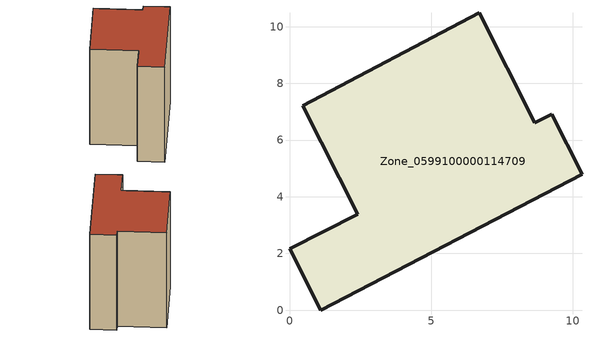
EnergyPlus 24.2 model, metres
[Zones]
Zone_0599100000114709
 floor ground (C_G): 0,2.16 2.41,3.38 0.46,7.22 6.69,10.49 8.66,6.61 9.25,6.91 10.32,4.79 1.1,0 z3.13
 wall outside (C_F): 2.41,3.38 0,2.16 1.1,0 10.32,4.79 9.25,6.91 8.66,6.61 6.69,10.49 0.46,7.22 2.41,3.38 z3.13:12.74
 roof outside (C_R): 6.69,10.49 0.46,7.22 2.41,3.38 0,2.16 1.1,0 10.32,4.79 9.25,6.91 8.66,6.61 z12.74
[BUILDING]
Pand.0599100000114709: North Axis=0; Terrain=City; Loads Convergence Tolerance Value=0.04; Temperature Convergence Tolerance Value=0.4; Solar Distribution=FullExterior; Maximum Number of Warmup Days=25; Minimum Number of Warmup Days=1
[Site:Location]
Rotterdam.The.Hague.AP_ZH_NLD Design_Conditions: Latitude=51.96; Longitude=4.45; Time Zone=1; Elevation=-4.5
[SITE:GROUNDTEMPERATURE:BUILDINGSURFACE]
18, 18, 18, 18, 18, 18, 18, 18, 18, 18, 18, 18
[MATERIAL] Thermal Absorptance=0.9; Solar Absorptance=0.7; Visible Absorptance=0.7
Name | Roughness | Thickness | Conductivity | Density | Specific Heat
G.TI.1946 | MediumSmooth | 0.15 | 1 | 540 | 1210
F.TI.1946 | Rough | 0.3 | 0.857143 | 1920 | 840
R.TI.1946 | MediumRough | 0.2 | 0.1 | 1500 | 1000
[CONSTRUCTION]
C_G: G.TI.1946
C_F: F.TI.1946
C_R: R.TI.1946
[ZONE]
Zone_0599100000114709: Type=1; Multiplier=1; Ceiling Height=Autocalculate; Volume=Autocalculate; Floor Area=autocalculate; Part of Total Floor Area=Yes
[ZONEINFILTRATION:DESIGNFLOWRATE]
Infil_Zone_0599100000114709: Zone or ZoneList or Space or SpaceList=Zone_0599100000114709; Schedule=AlwaysOn; Design Flow Rate Calculation Method=Flow/Area; Flow Rate per Floor Area=0.003; Constant Term Coefficient=1; Temperature Term Coefficient=0; Velocity Term Coefficient=0; Velocity Squared Term Coefficient=0
[HVACTEMPLATE:ZONE:IDEALLOADSAIRSYSTEM]
Zone_0599100000114709: Maximum Heating Supply Air Temperature=50; Minimum Cooling Supply Air Temperature=13; Maximum Heating Supply Air Humidity Ratio=0.0156; Minimum Cooling Supply Air Humidity Ratio=0.0077; Heating Limit=NoLimit; Cooling Limit=NoLimit; Dehumidification Control Type=ConstantSensibleHeatRatio; Cooling Sensible Heat Ratio=0.7; Dehumidification Setpoint=60; Humidification Control Type=None; Humidification Setpoint=30; Outdoor Air Method=None; Outdoor Air Flow Rate per Person=0.00944; Outdoor Air Flow Rate per Zone Floor Area=0; Outdoor Air Flow Rate per Zone=0; Demand Controlled Ventilation Type=None; Outdoor Air Economizer Type=NoEconomizer; Heat Recovery Type=None; Sensible Heat Recovery Effectiveness=0.7; Latent Heat Recovery Effectiveness=0.65
[ZONECONTROL:THERMOSTAT]
ThermostatControl_Zone_0599100000114709: Zone or ZoneList=Zone_0599100000114709; Control Type Schedule=DualSetpointControlType; Control 1=Thermostat_Zone_0599100000114709; Temperature Difference Between Cutout And Setpoint=0
[THERMOSTATSETPOINT:DUALSETPOINT]
Thermostat_Zone_0599100000114709: Heating Setpoint Temperature Schedule=HeatingSetpoint_Zone_0599100000114709; Cooling Setpoint Temperature Schedule=CoolingSetpoint_Zone_0599100000114709
[SCHEDULE:COMPACT]
HeatingSetpoint_Zone_0599100000114709: Through: 12/31, For: AllDays, Until: 24:00, 21
CoolingSetpoint_Zone_0599100000114709: Through: 12/31, For: AllDays, Until: 24:00, 24
DualSetpointControlType: Through: 12/31, For: AllDays, Until: 24:00, 4
AlwaysOn: Through: 12/31, For: AllDays, Until: 24:00, 1
